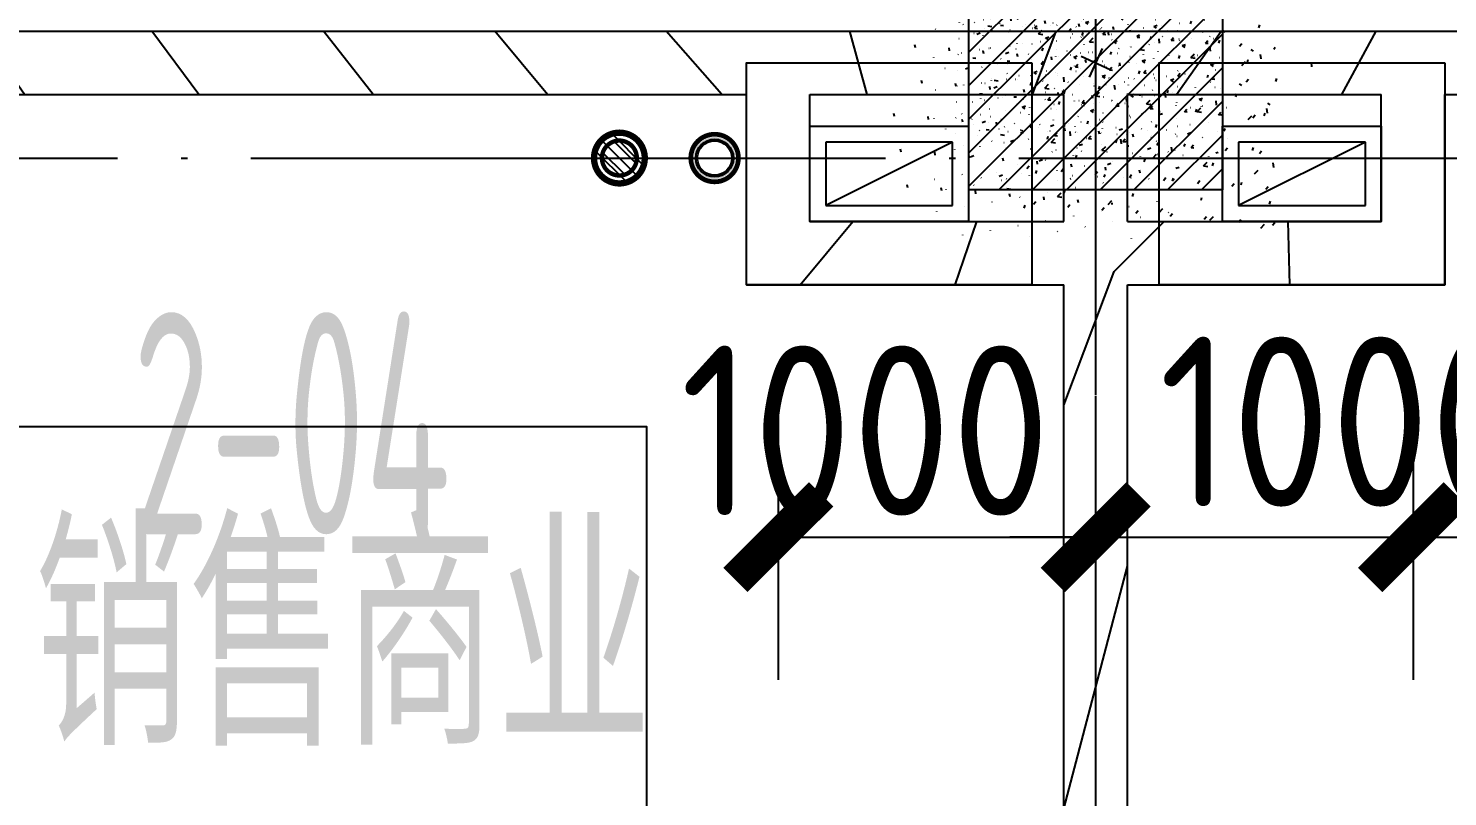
# Model space of a CAD drawing. Header units: inches. Extents: x 0 to 1813292486, y 0 to 3473589894.
# Drawn here: x 600444523 to 600448995, y 3473225405 to 3473227827 of the extents above; entities that cross this region are included whole.
import ezdxf
from ezdxf.enums import TextEntityAlignment as Align
from ezdxf.xclip import XClip

# ---------------------------------------------------------------- set-up
doc = ezdxf.new("R2010")
doc.units = ezdxf.units.IN
doc.header["$LTSCALE"] = 1000
doc.header["$MEASUREMENT"] = 0
doc.header["$XCLIPFRAME"] = 2
for name, pattern in [('AX-MALL-GIRD-200$0$DOTE', [2.4200000000000004, 2, -0.2, 0.02, -0.2]), ('AX-MALL-WALL-P02-QT$0$DOTE', [2.4200000000000004, 2, -0.2, 0.02, -0.2]), ('PX-MALL-P02-LG$0$CONTINOUS', [0])]:
    doc.linetypes.add(name, pattern=pattern)
for name, color, linetype in [('A-Anno-Note', 241, 'Continuous'), ('AX-MALL-DIM-P02$0$A-Anno-Dims', 3, 'Continuous'), ('AX-MALL-DIM-P02$0$A-Detl-Thin', 131, 'Continuous'), ('AX-MALL-GIRD-200$0$A-Grid', 222, 'AX-MALL-GIRD-200$0$DOTE'), ('AX-MALL-P02-200$0$A-Anno-Note', 241, 'Continuous'), ('AX-MALL-WALL-P02$0$A-Anno-Note', 241, 'Continuous'), ('AX-MALL-WALL-P02-QT$0$_T_S__T_ELEV_A-STRS', 7, 'Continuous'), ('AX-MALL-WALL-P02-QT$0$A-Detl-Patt', 8, 'Continuous'), ('AX-MALL-WALL-P02-QT$0$A-Detl-Thin', 131, 'Continuous'), ('AX-MALL-WALL-P02-QT$0$A-Wall', 2, 'Continuous'), ('AX-MALL-WALL-P02-QT$0$A-Wall-Patt', 13, 'Continuous'), ('AX-MALL-WALL-P02-QT$0$A-Wind', 4, 'Continuous'), ('AX-MALL-WORD-P02$0$A-Anno-Note', 241, 'Continuous'), ('AX-MALL-ZTKD-P02$0$A-Anno-Note', 241, 'Continuous'), ('MX-MALL-P02-LG$0$M-VT-DUCT-FLG', 40, 'Continuous'), ('MX-MALL-P02-LG$0$M-VT-DUCT-KED', 170, 'Continuous'), ('MX-MALL-P02-LG$0$M-VT-DUCT-SAD', 90, 'Continuous'), ('PX-MALL-P02-LG$0$P-Drain-Fldr', 4, 'Continuous'), ('PX-MALL-P02-LG$0$P-Drain-Fldr-ARCH', 161, 'Continuous'), ('PX-MALL-P02-LG$0$P-Drain-Fldr-W100', 4, 'Continuous'), ('PX-MALL-P02-LG$0$P-Drain-Fldr-W50', 4, 'Continuous'), ('PX-MALL-P02-LG$0$P-Pipe-Risr', 7, 'Continuous'), ('PX-MALL-P02-LG$0$P-Pipe-Risr-Arch', 6, 'Continuous'), ('PX-MALL-P02-LG$0$P-Pipe-Risr-W100', 6, 'Continuous'), ('PX-MALL-P02-LG$0$P-Pipe-Risr-W50', 6, 'Continuous'), ('PX-MALL-P02-LG$0$P-Sewr-Pipe', 123, 'PX-MALL-P02-LG$0$CONTINOUS'), ('SX-MALL-WALL-L-1F~2F$0$S-COLU', 30, 'Continuous'), ('SX-MALL-WALL-L-1F~2F$0$S-PATT-WALL', 83, 'Continuous'), ('SX-MALL-WALL-L-1F~2F$0$单形心', 4, 'Continuous')]:
    doc.layers.add(name, color=color, linetype=linetype)
doc.layers.add('MX-MALL-P02-LG$0$M-AUX-TO-ARCH', color=1, linetype='Continuous', plot=False)
doc.styles.add('AX-MALL-DIM-P02$0$_TCH_DIM_T3', font='gbenor.shx')
doc.styles.add('AX-MALL-WORD-P02$0$STANDARD', font='gbenor.shx', dxfattribs={"bigfont": 'gbcbig.shx'})
doc.styles.add('PX-MALL-P02-LG$0$jzfz', font='gbenor.shx', dxfattribs={"bigfont": 'gbcbig.shx'})
doc.dimstyles.new('AX-MALL-DIM-P02$0$_TCH_ARCH&&180', dxfattribs={"dimtxt": 535.5, "dimasz": 270, "dimexe": 450, "dimexo": 450, "dimgap": 137.25, "dimtad": 1, "dimdec": 0, "dimzin": 0, "dimdsep": 46, "dimtxsty": 'AX-MALL-DIM-P02$0$_TCH_DIM_T3', "dimblk": 'AX-MALL-DIM-P02$0$_ArchTick', "dimcen": 0.09, "dimclrt": 7, "dimazin": 2, "dimtfac": 1, "dimtdec": 0, "dimtix": 1, "dimtmove": 2, "dimatfit": 3, "dimfxl": 500, "dimtolj": 1, "dimtzin": 0, "dimarcsym": 0})
doc.dimstyles.new('AX-MALL-DIM-P02$0$_TCH_ARROW&&180', dxfattribs={"dimtxt": 535.5, "dimasz": 540, "dimexe": 450, "dimexo": 450, "dimgap": 137.25, "dimtad": 1, "dimdec": 0, "dimzin": 0, "dimdsep": 46, "dimtxsty": 'AX-MALL-DIM-P02$0$_TCH_DIM_T3', "dimcen": 0.09, "dimclrt": 7, "dimaunit": 1, "dimadec": 3, "dimazin": 2, "dimtfac": 1, "dimtdec": 0, "dimtix": 1, "dimtmove": 2, "dimatfit": 3, "dimfxl": 500, "dimtolj": 1, "dimtzin": 0, "dimarcsym": 0})
pattern_1 = [(45, (0, 359.0227), (-353.55353201463, 353.55353201463), [])]

# ---------------------------------------------------------------- blocks, each defined once
blk = doc.blocks.new('AX-MALL-WORD-P02')
at = {"layer": 'AX-MALL-WORD-P02$0$A-Anno-Note', "style": 'AX-MALL-WORD-P02$0$STANDARD', "width": 0.6}
blk.add_text('2-04', height=700, rotation=339.5681613092015, dxfattribs=at).set_placement((600261545.6498842, 3473132292.68206))
at = {"layer": 'AX-MALL-WORD-P02$0$A-Anno-Note', "style": 'AX-MALL-WORD-P02$0$STANDARD'}
blk.add_text('销售商业', height=675.177304964539, rotation=339.5681613092015, dxfattribs=at).set_placement((600261024.085778, 3473131777.673548))
blk = doc.blocks.new('AX-MALL-GIRD-200')
at = {"layer": 'AX-MALL-GIRD-200$0$A-Grid'}
for p, q in [((600291430.0010993, 3473203819.237178), (600252700.4621501, 3473099855.510097)), ((600223757.4145118, 3473147635.412487), (600581653.41861, 3473014308.649205))]:
    blk.add_line(p, q, dxfattribs=at)
blk = doc.blocks.new('AX-MALL-WALL-P02-QT$0$tj')
at = {"layer": 'AX-MALL-WALL-P02-QT$0$A-Detl-Patt'}
h = blk.add_hatch(dxfattribs=at)
h.set_pattern_fill('STEEL', color=256, scale=100.0000000000001, angle=50.43183869082386)
h.set_pattern_definition([(75.00000000004839, (-14278.19445574284, 156289.8254051208), (-153.3407249234246, 41.08752340989569), []), (75.00000000004839, (-14317.88195610046, 156358.5661673546), (-153.3407249234246, 41.08752340989569), [])])
edge = h.paths.add_edge_path()
edge.add_line((88101.273016572, 47666.64152574539), (87883.93542659283, 47459.84604215622))
edge.add_line((87883.93542659283, 47459.84604215622), (91571.54751467705, 43584.64122533798))
edge.add_arc((262949.389629302, 558937.705083496), 543101.4133620498, 251.6057364187558, 260.0288666978238)
edge.add_arc((172180.8466627672, -2862.146247219684), 27099.9982179492, 64.7128659603706, 96.9316049602786, ccw=False)
edge.add_arc((262948.9730309481, 558936.3205539446), 543099.9677998082, 261.6155114784545, 271.7251478115656)
edge.add_line((279298.9759148359, 16082.51663446426), (279298.9759315252, 16382.65274763107))
edge.add_arc((262948.9742454757, 558936.3204835369), 542799.9676941936, 261.62020364125146, 271.7261014454634, ccw=False)
edge.add_arc((172180.8456921196, -2862.14609140989), 27400.00151046549, 64.80631838577902, 96.83815911678944)
edge.add_arc((262949.394896181, 558937.7037490648), 542801.4137571028, 251.6136389015772, 260.02417327084333, ccw=False)
edge.add_line((91737.26096642017, 43845.69257831573), (88101.273016572, 47666.64152574539))
blk.add_lwpolyline([(88103.03003954887, 47737.33037519455), (87813.24658572674, 47461.60306501389), (91543.92713344097, 43541.13421487808, 0.03677856867194786), (168908.9495433569, 23989.2463850975, -0.1416543586965341), (183742.0972260237, 21592.70785188675, 0.04416604653312874), (279348.9759123325, 16034.00206041336), (279348.9759345055, 16434.18465709686, -0.04414427716130016), (183859.0483468771, 21979.79425859451, 0.1405450684183163), (168919.8474783897, 24393.46752309799, -0.03670519880877311), (91764.87840116024, 43889.20268630981), (88103.03007543087, 47737.33033752441)], format="xyb", dxfattribs=at)
blk.add_lwpolyline([(88101.273016572, 47666.64152574539), (87883.93542659283, 47459.84604215622), (91571.54751467705, 43584.64122533798, 0.0367693963449814), (168910.2986617088, 24039.77597379684, -0.1415142461245126), (183756.7420067787, 21641.08926153183, 0.04414024362697595), (279298.9759148359, 16082.51663446426), (279298.9759315252, 16382.65274763107, -0.04412389944666065), (183844.4648458958, 21931.40288829803, 0.1406825130026793), (168918.4574091434, 24342.94360637665, -0.03671436212623864), (91737.26096642017, 43845.69257831573)], format="xyb", close=True, dxfattribs=at)
blk = doc.blocks.new('SX-MALL-WALL-L-1F~2F$0$BANWANG_XINGXIN')
at = {"color": 0}
for points in [[(0.7071067811865476, 0.7071067811865475), (-0.7071067811865477, -0.7071067811865475)], [(-0.7071067811865475, 0.7071067811865476), (0.7071067811865474, -0.7071067811865477)]]:
    blk.add_lwpolyline(points, dxfattribs=at)
blk = doc.blocks.new('SX-MALL-WALL-L-1F~2F')
at = {"layer": 'SX-MALL-WALL-L-1F~2F$0$S-PATT-WALL'}
h = blk.add_hatch(dxfattribs=at)
h.set_pattern_fill('钢筋混凝土', color=256, scale=15, pattern_type=2)
h.set_pattern_definition([(24.56816131876918, (600332848.5159376, 3473133887.589986), (-31.18316060756021, 68.21004687377882), []), (29.56816131876925, (600332848.5159376, 3473133887.589986), (97.53445422577846, -46.37920049590846), [11.24999999999976, -123.7499999999981]), (334.5681613187692, (600332848.5159376, 3473133887.589986), (19.8843977583576, 112.9961142864107), [8.999999999999757, -98.99999999999805]), (80.01956131876923, (600332856.6438087, 3473133883.725054), (117.4189029535321, 66.61682170576017), [9.5610285, -105.1713168]), (25.75236131876918, (600332858.9887226, 3473133915.702631), (141.3476152674957, -79.15081590010527), [16.87499999999999, -185.6249999999999]), (76.20376131876925, (600332870.7676862, 3473133909.106722), (182.3878362713222, 87.98253900728308), [14.3415432, -157.75695]), (330.7523613187692, (600332858.9887226, 3473133915.702631), (182.3877676118969, 87.98268144025063), [13.5, -148.4999999999999]), (0.5681613187692685, (600332870.4268485, 3473133903.438077), (62.82047321120105, -87.84980446922418), [11.25, -123.75]), (305.5681613187692, (600332870.4268485, 3473133903.438077), (72.17288940056437, 89.18848105901375), [8.999999999999998, -98.99999999999999]), (51.01956131876926, (600332875.6618834, 3473133896.117257), (134.9933625470349, 1.33857134020591), [9.5610285, -105.1713168]), (17.06816131876921, (600332848.5159376, 3473133887.589986), (19.14085714793764, 46.1558949392409), [0.7499999999999999, -97.79999999999998, 0.7499999999999999, -100.5, 0.7499999999999999, -99.37499999999999]), (347.0681613187692, (600332848.5159376, 3473133887.589986), (57.63084699394109, 41.66442757030211), [0.7499999999999999, -57.29999999999999, 0.7499999999999999, -95.54999999999998, 0.7499999999999999, -37.87499999999999]), (307.0681613187692, (600332817.170339, 3473133899.267141), (73.85474001336533, -31.12342331039777), [0.7499999999999849, -37.49999999999903, 0.7499999999999849, -116.9999999999981, 0.7499999999999849, -155.2499999999961]), (297.0681613187692, (600332803.1140169, 3473133904.503534), (87.2164167648191, -16.46683781742514), [0.7499999999999999, -48.74999999999999, 0.7499999999999999, -77.69999999999997, 0.7499999999999999, -110.25])])
h.paths.add_polyline_path([(600264673.0995865, 3473133140.114002), (600265422.7701045, 3473132860.839739), (600265143.49584, 3473132111.169221), (600264393.8253235, 3473132390.443487)])
at = {"layer": 'SX-MALL-WALL-L-1F~2F$0$S-COLU'}
blk.add_lwpolyline([(600264673.0995865, 3473133140.114002), (600265422.7701045, 3473132860.839739), (600265143.49584, 3473132111.169221), (600264393.8253235, 3473132390.443487)], close=True, dxfattribs=at)
at = {"layer": 'SX-MALL-WALL-L-1F~2F$0$单形心', "xscale": 50, "yscale": 50, "zscale": 50}
blk.add_blockref('SX-MALL-WALL-L-1F~2F$0$BANWANG_XINGXIN', (600264908.2977139, 3473132625.641612), dxfattribs=at)
blk = doc.blocks.new('SX-MALL-WALL-L-2F~3F')
ref = blk.add_blockref('SX-MALL-WALL-L-1F~2F', (0, 0))
XClip(ref).set_block_clipping_path([(600349769.7341375, 3473074679.418533), (600357001.7302529, 3473071985.287766), (600356499.8725733, 3473070638.124951), (600359302.5086629, 3473069594.060767), (600362345.1765132, 3473077761.653201), (600381551.4312518, 3473070606.759726), (600391553.7259278, 3473066880.611454), (600387749.827644, 3473056669.608357), (600391632.1759799, 3473055223.319679), (600395635.5522461, 3473065969.791956), (600406982.2408491, 3473061742.817497), (600403058.8006672, 3473051210.921831), (600412723.2437257, 3473047610.6332), (600445093.3740637, 3473134503.466942), (600393055.2444371, 3473153889.197227), (600387463.4997383, 3473138878.984498), (600380158.3525343, 3473141600.366193), (600382830.751978, 3473148774.027779), (600388210.8522022, 3473146769.782572), (600390696.2253517, 3473153441.399696), (600277474.697425, 3473195619.741203), (600273446.9822528, 3473184807.934726), (600257129.111771, 3473190886.82031), (600241575.9633431, 3473149136.690594), (600258197.8999482, 3473142944.531458), (600255239.7303221, 3473135003.762026), (600263182.3271956, 3473132044.911624), (600260741.6763649, 3473125493.34496), (600269350.4970673, 3473122286.306632), (600271511.1407766, 3473128086.235537), (600286270.1853781, 3473122588.058336), (600284109.5416689, 3473116788.129431), (600282580.7823727, 3473112684.400902), (600291840.7574171, 3473109234.788475), (600290827.7957876, 3473106515.642598), (600293360.405141, 3473105572.171298), (600294731.2544166, 3473109252.0137), (600323175.4764534, 3473098655.706329), (600321336.3302773, 3473093718.790065), (600344750.773286, 3473084996.222976), (600341987.4689643, 3473077578.540671), (600344583.6790427, 3473076611.376234), (600346015.5062013, 3473080454.904757), (600351201.5612961, 3473078522.947055)])
blk = doc.blocks.new('SX-MALL-WALL-2F~3F')
blk.add_blockref('SX-MALL-WALL-L-2F~3F', (0, 0))
blk = doc.blocks.new('MX-MALL-P02-LG$0$YHJJ-P02')
at = {"layer": 'MX-MALL-P02-LG$0$M-AUX-TO-ARCH'}
for points in [[(-145959.7091137171, -48400.00103855133), (-145959.7091156244, -49100.00104188919), (-146859.7091170549, -49100.0010433197), (-146859.7091162205, -48400.00104141235)], [(-144659.1231826544, -48400.0000243187), (-144659.1231836081, -49100.00002717972), (-145559.1231845617, -49100.00002574921), (-145559.1231843233, -48400.00002670288)], [(-146159.7091151476, -48600.00103998184), (-146159.7091157436, -48900.0010433197), (-146659.7091151476, -48900.00104284286), (-146659.7091155052, -48600.00104284286)], [(-144859.1231839657, -48600.00002574921), (-144859.1231838465, -48900.00002336502), (-145359.1231843233, -48900.00002479553), (-145359.1231849194, -48600.00002670288)]]:
    blk.add_lwpolyline(points, close=True, dxfattribs=at)
at = {"layer": 'MX-MALL-P02-LG$0$M-VT-DUCT-FLG'}
for p, q in [((-146209.7091155083, -48650.00103759156), (-146609.7091155022, -48850.00103760375)), ((-144909.1231842072, -48650.00002335892), (-145309.123184201, -48850.00002337112))]:
    blk.add_line(p, q, dxfattribs=at)
at = {"layer": 'MX-MALL-P02-LG$0$M-VT-DUCT-KED'}
for p, q in [((-146209.7091155083, -48650.00103759156), (-146609.7091155083, -48650.00103760375)), ((-146609.7091155083, -48650.00103760375), (-146609.7091155022, -48850.00103760375)), ((-146209.7091155022, -48850.00103759156), (-146209.7091155083, -48650.00103759156)), ((-144909.1231842072, -48650.00002335892), (-145309.1231842072, -48650.00002337112)), ((-145309.1231842072, -48650.00002337112), (-145309.123184201, -48850.00002337112)), ((-144909.123184201, -48850.00002335892), (-144909.1231842072, -48650.00002335892)), ((-146609.7091155022, -48850.00103760375), (-146209.7091155022, -48850.00103759156)), ((-145309.123184201, -48850.00002337112), (-144909.123184201, -48850.00002335892))]:
    blk.add_line(p, q, dxfattribs=at)
blk = doc.blocks.new('MX-MALL-P02-LG')
at = {"layer": 'MX-MALL-P02-LG$0$M-VT-DUCT-SAD', "rotation": 339.5681613187875}
blk.add_blockref('MX-MALL-P02-LG$0$YHJJ-P02', (600418393.5374048, 3473127097.242905), dxfattribs=at)
blk = doc.blocks.new('AX-MALL-WALL-P02-QT')
at = {"layer": 'AX-MALL-WALL-P02-QT$0$A-Wall-Patt'}
h = blk.add_hatch(dxfattribs=at)
h.set_pattern_fill('普通砖', color=256, scale=200, style=0)
h.set_pattern_definition(pattern_1)
h.paths.add_polyline_path([(600259535.6590168, 3473134627.107207), (600259625.6948199, 3473134486.852682), (600263842.5914799, 3473132915.934939), (600263959.57315, 3473132943.498199), (600264006.1188608, 3473133068.443285), (600259601.8045715, 3473134709.179594)])
h = blk.add_hatch(dxfattribs=at)
h.set_pattern_fill('普通砖', color=256, scale=200, style=0)
h.set_pattern_definition(pattern_1)
h.paths.add_polyline_path([(600263959.57315, 3473132943.498199), (600264030.0091094, 3473132846.116373), (600264779.6796267, 3473132566.842107), (600264896.6612968, 3473132594.405367), (600264943.2070078, 3473132719.350453), (600264006.1188608, 3473133068.443285)])
h = blk.add_hatch(dxfattribs=at)
h.set_pattern_fill('普通砖', color=256, scale=200, style=0)
h.set_pattern_definition(pattern_1)
h.paths.add_polyline_path([(600263633.1357808, 3473132353.682051), (600263890.3719766, 3473132471.281114), (600264030.0091094, 3473132846.116373), (600263959.57315, 3473132943.498199), (600263842.5914799, 3473132915.934939)])
h = blk.add_hatch(dxfattribs=at)
h.set_pattern_fill('普通砖', color=256, scale=200, style=0)
h.set_pattern_definition(pattern_1)
h.paths.add_polyline_path([(600264896.6612968, 3473132594.405367), (600264967.0972562, 3473132497.023541), (600265716.7677735, 3473132217.749276), (600265833.7494437, 3473132245.312536), (600265880.2951546, 3473132370.257622), (600264943.2070078, 3473132719.350453)])
h = blk.add_hatch(dxfattribs=at)
h.set_pattern_fill('普通砖', color=256, scale=200, style=0)
h.set_pattern_definition(pattern_1)
h.paths.add_polyline_path([(600264698.8420255, 3473132063.388751), (600264827.4601234, 3473132122.188282), (600264967.0972562, 3473132497.023541), (600264896.661297, 3473132594.405367), (600264779.6796267, 3473132566.842107), (600264640.0424939, 3473132192.006848)])
h = blk.add_hatch(dxfattribs=at)
h.set_pattern_fill('普通砖', color=256, scale=200, style=0)
h.set_pattern_definition(pattern_1)
h.paths.add_polyline_path([(600263890.3719766, 3473132471.281114), (600263633.1357808, 3473132353.682051), (600264570.2239277, 3473132004.589219), (600264698.8420255, 3473132063.38875), (600264640.0424939, 3473132192.006848)])
h = blk.add_hatch(dxfattribs=at)
h.set_pattern_fill('普通砖', color=256, scale=200, style=0)
h.set_pattern_definition(pattern_1)
h.paths.add_polyline_path([(600265833.7494437, 3473132245.312536), (600265904.185403, 3473132147.930709), (600271526.714284, 3473130053.373719), (600271632.0595263, 3473130049.700708), (600271690.2416649, 3473130205.882065), (600265880.2951546, 3473132370.257622)])
h = blk.add_hatch(dxfattribs=at)
h.set_pattern_fill('普通砖', color=256, scale=200, style=0)
h.set_pattern_definition(pattern_1)
h.paths.add_polyline_path([(600265577.1306407, 3473131842.914017), (600265694.7297039, 3473131585.677821), (600265904.185403, 3473132147.930709), (600265833.7494437, 3473132245.312536), (600265716.7677735, 3473132217.749276)])
h = blk.add_hatch(dxfattribs=at)
h.set_pattern_fill('普通砖', color=256, scale=200, style=0)
h.set_pattern_definition(pattern_1)
h.paths.add_polyline_path([(600264698.8420255, 3473132063.388751), (600264757.641557, 3473131934.770653), (600265694.7297039, 3473131585.677821), (600265577.1306407, 3473131842.914017), (600264827.4601234, 3473132122.188282)])
h = blk.add_hatch(dxfattribs=at)
h.set_pattern_fill('普通砖', color=256, scale=200, style=0)
h.set_pattern_definition(pattern_1)
h.paths.add_polyline_path([(600263028.9784169, 3473127607.627443), (600263144.5426177, 3473127604.644799), (600264757.641557, 3473131934.770653), (600264698.8420255, 3473132063.38875), (600264570.2239277, 3473132004.589219), (600262977.496925, 3473127729.14882)])
at = {"layer": 'AX-MALL-WALL-P02-QT$0$_T_S__T_ELEV_A-STRS', "linetype": 'AX-MALL-WALL-P02-QT$0$DOTE', "const_width": 150}
blk.add_lwpolyline([(600234247.8536268, 3473153011.494684), (600262405.5662599, 3473142521.920496), (600259473.1864733, 3473134650.380063), (600277652.6965212, 3473127877.979127), (600276745.0551592, 3473125441.549947), (600276745.055159, 3473125441.549947), (600276046.8694955, 3473123567.373652), (600279607.804453, 3473122240.820894), (600279607.8044529, 3473122240.820893), (600286917.0919989, 3473119517.896807), (600286114.1784856, 3473117362.594068), (600305090.2134603, 3473110293.464231), (600303222.5668081, 3473105280.042639), (600316013.8200127, 3473100514.925489), (600314879.2683095, 3473097469.389009), (600322235.4102613, 3473094729.010282), (600324225.2394023, 3473100070.412719), (600344138.3625215, 3473092652.190045), (600342323.0797966, 3473087779.331682), (600442122.9674294, 3473050600.945104)], dxfattribs=at)
at = {"layer": 'AX-MALL-WALL-P02-QT$0$A-Wall'}
for p, q in [((600259601.8045715, 3473134709.179594), (600264006.1188608, 3473133068.443285)), ((600259625.6948199, 3473134486.852682), (600263842.5914799, 3473132915.934939)), ((600264006.1188608, 3473133068.443285), (600264943.2070078, 3473132719.350453)), ((600263633.1357808, 3473132353.682051), (600263842.5914799, 3473132915.934939)), ((600263890.3719766, 3473132471.281114), (600264030.0091094, 3473132846.116373)), ((600264030.0091094, 3473132846.116373), (600264779.6796267, 3473132566.842107)), ((600264943.2070078, 3473132719.350453), (600265880.2951546, 3473132370.257622)), ((600264640.0424939, 3473132192.006848), (600264779.6796267, 3473132566.842107)), ((600264827.4601234, 3473132122.188282), (600264967.0972562, 3473132497.023541)), ((600264967.0972562, 3473132497.023541), (600265716.7677735, 3473132217.749276)), ((600263890.3719766, 3473132471.281114), (600264640.0424939, 3473132192.006848)), ((600263633.1357808, 3473132353.682051), (600264570.2239277, 3473132004.589219)), ((600265880.2951546, 3473132370.257622), (600271690.2416649, 3473130205.882065)), ((600265577.1306407, 3473131842.914017), (600265716.7677735, 3473132217.749276)), ((600265694.7297039, 3473131585.677821), (600265904.185403, 3473132147.930709)), ((600265904.185403, 3473132147.930709), (600271526.714284, 3473130053.373719)), ((600264827.4601234, 3473132122.188282), (600265577.1306407, 3473131842.914017)), ((600262977.496925, 3473127729.14882), (600264570.2239277, 3473132004.589219)), ((600263144.5426177, 3473127604.644799), (600264757.641557, 3473131934.770653)), ((600264757.641557, 3473131934.770653), (600265694.7297039, 3473131585.677821))]:
    blk.add_line(p, q, dxfattribs=at)
at = {"layer": 'AX-MALL-WALL-P02-QT$0$A-Detl-Thin'}
for name in ['MX-MALL-P02-LG', 'SX-MALL-WALL-2F~3F']:
    blk.add_blockref(name, (0, 0), dxfattribs=at)
at = {"layer": 'AX-MALL-WALL-P02-QT$0$A-Detl-Thin', "rotation": 339.5681613091762}
blk.add_blockref('AX-MALL-WALL-P02-QT$0$tj', (600144118.6961328, 3473128496.287411), dxfattribs=at)
at = {"layer": 'AX-MALL-WALL-P02-QT$0$A-Wind'}
blk.add_blockref('AX-MALL-GIRD-200', (0, 0), dxfattribs=at)
blk = doc.blocks.new('AX-MALL-WALL-P02')
at = {"layer": 'AX-MALL-WALL-P02$0$A-Anno-Note'}
blk.add_blockref('AX-MALL-WORD-P02', (0, 0), dxfattribs=at)
blk.add_blockref('AX-MALL-WALL-P02-QT', (0, 0), dxfattribs=at)
blk = doc.blocks.new('PX-MALL-P02-LG$0$A$C5A9C1854')
at = {"layer": 'PX-MALL-P02-LG$0$P-Drain-Fldr-W50', "ltscale": 0.7}
for p, q in [((52.36634142632829, -16.81565596791916), (-16.81565596786095, 52.36634142627008)), ((16.81565596797736, -52.36634142627008), (-52.36634142621187, 16.81565596791916)), ((38.89087296527578, -38.89087296521757), (-38.89087296527578, 38.89087296521757))]:
    blk.add_line(p, q, dxfattribs=at)
at = {"layer": 'PX-MALL-P02-LG$0$P-Drain-Fldr-W50', "ltscale": 0.7, "const_width": 13.75}
blk.add_lwpolyline([(-54.99999999994179, 0, 1), (55.00000000005821, 0, 1)], format="xyb", close=True, dxfattribs=at)
blk = doc.blocks.new('PX-MALL-P02-LG$0$A$C7D2520B3')
at = {"layer": 'PX-MALL-P02-LG$0$P-Drain-Fldr', "ltscale": 0.7}
for p, q in [((58.33630944791366, -58.33630944788456), (-58.33630944791366, 58.33630944788456)), ((78.54951213949244, -25.22348395187873), (-25.22348395179142, 78.54951213940512)), ((25.22348395196605, -78.54951213940512), (-78.54951213931781, 25.22348395187873))]:
    blk.add_line(p, q, dxfattribs=at)
at = {"layer": 'PX-MALL-P02-LG$0$P-Drain-Fldr', "ltscale": 0.7, "const_width": 20}
blk.add_lwpolyline([(5.820766091346741e-11, -80, 1), (5.820766091346741e-11, 80, 1)], format="xyb", close=True, dxfattribs=at)
blk = doc.blocks.new('PX-MALL-P02-LG$0$A$C2257314B')
at = {"layer": 'PX-MALL-P02-LG$0$P-Drain-Fldr-ARCH', "ltscale": 0.7}
for p, q in [((52.36634142632829, -16.81565596791916), (-16.81565596786095, 52.36634142627008)), ((16.81565596797736, -52.36634142627008), (-52.36634142621187, 16.81565596791916)), ((38.89087296527578, -38.89087296521757), (-38.89087296527578, 38.89087296521757))]:
    blk.add_line(p, q, dxfattribs=at)
for start, end in [(0, 180), (180, 0)]:
    blk.add_arc((5.820766091346741e-11, -1.77635683940025e-15), 55, start, end, dxfattribs=at)
blk = doc.blocks.new('PX-MALL-P02-LG$0$P-Drain-Fldr')
blk.add_blockref('PX-MALL-P02-LG$0$A$C2257314B', (0, 0))
at = {"layer": 'PX-MALL-P02-LG$0$P-Drain-Fldr-W100'}
blk.add_blockref('PX-MALL-P02-LG$0$A$C7D2520B3', (0, 0), dxfattribs=at)
at = {"layer": 'PX-MALL-P02-LG$0$P-Drain-Fldr-W50'}
blk.add_blockref('PX-MALL-P02-LG$0$A$C5A9C1854', (0, 0), dxfattribs=at)
blk = doc.blocks.new('PX-MALL-P02-LG$0$P-Risr')
at = {"layer": 'PX-MALL-P02-LG$0$P-Pipe-Risr-W50'}
h = blk.add_hatch(color=0, dxfattribs=at)
edge = h.paths.add_edge_path()
edge.add_ellipse((0, 0), major_axis=(47.05795628796547, 47.05795628796547), ratio=0.9999999999999695, start_angle=225.0000000000009, end_angle=405.0000000000009, ccw=False)
edge.add_ellipse((0, 0), major_axis=(47.05795628796764, 47.05795628796764), ratio=0.9999999999998785, start_angle=133.9675974886221, end_angle=225.0000000000035, ccw=False)
edge.add_line((-66.53919663240958, 1.199087783927098), (-54.4367953546693, 1.199087783927098))
edge.add_ellipse((0, 0), major_axis=(-38.50196423560672, 38.50196423560672), ratio=0.9999999999999859, start_angle=43.73814098242129, end_angle=134.9999999999996)
edge.add_ellipse((0, 0), major_axis=(38.50196423561096, 38.50196423561096), ratio=0.9999999999998216, start_angle=225.0000000000051, end_angle=405.0000000000051)
edge.add_ellipse((0, 0), major_axis=(38.50196423560679, 38.50196423560679), ratio=0.9999999999999831, start_angle=45.00000000000048, end_angle=133.7381409824204)
edge.add_line((-54.43679535467527, 1.199087783927098), (-66.53919663241555, 1.199087783927098))
edge.add_ellipse((0, 0), major_axis=(-47.05795628796762, 47.05795628796762), ratio=0.9999999999998742, start_angle=-45.00000000000358, end_angle=43.967597488629224, ccw=False)
at = {"layer": 'PX-MALL-P02-LG$0$P-Pipe-Risr-Arch', "ltscale": 0.7}
blk.add_circle((0, 0), 59.29000000000001, dxfattribs=at)
at = {"layer": 'PX-MALL-P02-LG$0$P-Pipe-Risr-W100', "color": 0, "const_width": 15}
blk.add_lwpolyline([(-75, 0, 1), (75, 0, 1)], format="xyb", close=True, dxfattribs=at)
at = {"layer": 'PX-MALL-P02-LG$0$P-Pipe-Risr-W50'}
blk.add_circle((0, 0), 54.45000000000001, dxfattribs=at)
at = {"layer": 'PX-MALL-P02-LG$0$P-Pipe-Risr', "style": 'PX-MALL-P02-LG$0$jzfz', "width": 0.6, "flags": 1}
for tag, p in [('SYS-MARK', (0.3310501334344735, -45.65933377496549)), ('RANGE', (0.3337570973526454, -45.67887874227017))]:
    blk.add_attdef(tag, text='', height=0.015625, dxfattribs=at).set_placement(p, align=Align.MIDDLE)
blk = doc.blocks.new('PX-MALL-P02-LG')
at = {"layer": 'PX-MALL-P02-LG$0$P-Drain-Fldr', "rotation": 339.5681613098035}
blk.add_blockref('PX-MALL-P02-LG$0$P-Drain-Fldr', (600263397.3882239, 3473132868.358004), dxfattribs=at)
at = {"layer": 'PX-MALL-P02-LG$0$P-Sewr-Pipe', "ltscale": 0.7, "rotation": 249.5681613098035}
blk.add_blockref('PX-MALL-P02-LG$0$P-Risr', (600263678.5146682, 3473132763.630154), dxfattribs=at)
blk = doc.blocks.new('AX-MALL-ZTKD-P02')
at = {"layer": 'AX-MALL-ZTKD-P02$0$A-Anno-Note'}
blk.add_blockref('AX-MALL-GIRD-200', (0, 0), dxfattribs=at)
blk = doc.blocks.new('AX-MALL-DIM-P02$0$_ArchTick')
at = {"color": 0, "linetype": 'ByBlock', "const_width": 0.4}
blk.add_lwpolyline([(-0.5, -0.5), (0.5, 0.5)], dxfattribs=at)
blk = doc.blocks.new('*D555')
at = {"layer": 'AX-MALL-DIM-P02$0$A-Anno-Dims', "color": 0, "lineweight": -2, "transparency": 16777216}
for p, q in [((600261195.7805105, 3473133688.522597), (600261751.1698908, 3473133481.623756)), ((600260542.1227355, 3473131525.17064), (600261329.4802246, 3473133638.715531)), ((600260408.4230214, 3473131574.977706), (600260963.8124017, 3473131368.078866))]:
    blk.add_line(p, q, dxfattribs=at)
at = {"layer": 'AX-MALL-DIM-P02$0$A-Anno-Dims', "color": 0, "lineweight": -2, "transparency": 16777216, "xscale": 270, "yscale": 270, "zscale": 270}
for p, rotation in [((600261329.4802246, 3473133638.715531), 69.56816131980706), ((600260542.1227355, 3473131525.17064), 249.5681613198071)]:
    blk.add_blockref('AX-MALL-DIM-P02$0$_ArchTick', p, dxfattribs=dict(at, rotation=rotation))
at = {"layer": 'AX-MALL-DIM-P02$0$A-Anno-Dims', "color": 7, "transparency": 16777216, "insert": (600260556.2807803, 3473132723.325682), "char_height": 535.5, "attachment_point": 5, "rotation": 69.56816131980706, "style": 'AX-MALL-DIM-P02$0$_TCH_DIM_T3'}
blk.add_mtext('\\A1;2255', dxfattribs=at)
blk = doc.blocks.new('*D557')
at = {"layer": 'AX-MALL-DIM-P02$0$A-Anno-Dims', "color": 0, "lineweight": -2, "transparency": 16777216}
for start, end in [(97.60160345211635, 128.5848824386796), (159.5681614252429, 232.7809131595177), (263.764192146081, 294.7474711326443)]:
    blk.add_arc((600259986.7333558, 3473131732.069483), 1010.865827293349, start, end, dxfattribs=at)
at = {"layer": 'AX-MALL-DIM-P02$0$A-Anno-Dims', "color": 0, "transparency": 16777216}
for points in [[(600259429.165375, 3473132469.444813), (600259283.4011421, 3473132575.051576), (600259039.4629703, 3473132084.955495)], [(600259843.6151955, 3473130643.578691), (600259910.2497218, 3473130810.790652), (600259375.2965753, 3473130927.088251)]]:
    blk.add_solid(points, dxfattribs=at)
at = {"layer": 'AX-MALL-DIM-P02$0$A-Anno-Dims', "color": 7, "transparency": 16777216, "insert": (600259677.7287877, 3473131325.252482), "char_height": 535.5, "attachment_point": 5, "rotation": 322.78091301086874, "style": 'AX-MALL-DIM-P02$0$_TCH_DIM_T3'}
blk.add_mtext('\\A1;73°12\'46"', dxfattribs=at)
blk = doc.blocks.new('*D558')
at = {"layer": 'AX-MALL-DIM-P02$0$A-Anno-Dims', "color": 0, "lineweight": -2, "transparency": 16777216}
for p, q in [((600263604.6621042, 3473131990.791916), (600263292.1800922, 3473131151.980109)), ((600264541.750251, 3473131641.699084), (600264229.268239, 3473130802.887277)), ((600263449.2718667, 3473131573.669775), (600264386.3600135, 3473131224.576943))]:
    blk.add_line(p, q, dxfattribs=at)
at = {"layer": 'AX-MALL-DIM-P02$0$A-Anno-Dims', "color": 0, "lineweight": -2, "transparency": 16777216, "xscale": 270, "yscale": 270, "zscale": 270}
for p, rotation in [((600263449.2718667, 3473131573.669775), 159.5681612880761), ((600264386.3600135, 3473131224.576943), 339.5681612880762)]:
    blk.add_blockref('AX-MALL-DIM-P02$0$_ArchTick', p, dxfattribs=dict(at, rotation=rotation))
at = {"layer": 'AX-MALL-DIM-P02$0$A-Anno-Dims', "color": 7, "transparency": 16777216, "insert": (600263823.9943209, 3473131792.644941), "char_height": 535.5, "attachment_point": 5, "rotation": 339.56816128807617, "style": 'AX-MALL-DIM-P02$0$_TCH_DIM_T3'}
blk.add_mtext('\\A1;1000', dxfattribs=at)
blk = doc.blocks.new('*D559')
at = {"layer": 'AX-MALL-DIM-P02$0$A-Anno-Dims', "color": 0, "lineweight": -2, "transparency": 16777216}
for p, q in [((600264541.7502509, 3473131641.699084), (600264229.2682391, 3473130802.887277)), ((600264386.3600136, 3473131224.576943), (600264133.346214, 3473131318.832008)), ((600265478.8383975, 3473131292.606252), (600265166.3563857, 3473130453.794445)), ((600264386.3600136, 3473131224.576943), (600265323.4481602, 3473130875.484111)), ((600265323.4481602, 3473130875.484111), (600265576.4619597, 3473130781.229046))]:
    blk.add_line(p, q, dxfattribs=at)
at = {"layer": 'AX-MALL-DIM-P02$0$A-Anno-Dims', "color": 0, "lineweight": -2, "transparency": 16777216, "xscale": 270, "yscale": 270, "zscale": 270}
for p, rotation in [((600264386.3600136, 3473131224.576943), 339.568161280923), ((600265323.4481602, 3473130875.484111), 159.568161280923)]:
    blk.add_blockref('AX-MALL-DIM-P02$0$_ArchTick', p, dxfattribs=dict(at, rotation=rotation))
at = {"layer": 'AX-MALL-DIM-P02$0$A-Anno-Dims', "color": 7, "transparency": 16777216, "insert": (600265247.0235215, 3473131292.617033), "char_height": 535.5, "attachment_point": 5, "rotation": 339.568161280923, "style": 'AX-MALL-DIM-P02$0$_TCH_DIM_T3'}
blk.add_mtext('\\A1;1000', dxfattribs=at)
blk = doc.blocks.new('*D561')
at = {"layer": 'AX-MALL-DIM-P02$0$A-Anno-Dims', "color": 0, "lineweight": -2, "transparency": 16777216}
for p, q in [((600266267.0755252, 3473132119.457006), (600267613.6182427, 3473131617.830336)), ((600266162.3476857, 3473131838.330586), (600267508.8904033, 3473131336.703917)), ((600267087.2007368, 3473131493.79569), (600267191.9285762, 3473131774.922109))]:
    blk.add_line(p, q, dxfattribs=at)
at = {"layer": 'AX-MALL-DIM-P02$0$A-Anno-Dims', "color": 0, "lineweight": -2, "transparency": 16777216, "xscale": 270, "yscale": 270, "zscale": 270}
for p, rotation in [((600267191.9285762, 3473131774.922109), 69.56816147252162), ((600267087.2007368, 3473131493.79569), 249.5681614725216)]:
    blk.add_blockref('AX-MALL-DIM-P02$0$_ArchTick', p, dxfattribs=dict(at, rotation=rotation))
at = {"layer": 'AX-MALL-DIM-P02$0$A-Anno-Dims', "color": 7, "transparency": 16777216, "insert": (600267010.5109191, 3473132520.670099), "char_height": 535.5, "attachment_point": 5, "rotation": 69.56816147252161, "style": 'AX-MALL-DIM-P02$0$_TCH_DIM_T3'}
blk.add_mtext('\\A1;300', dxfattribs=at)
blk = doc.blocks.new('AX-MALL-DIM-P02')
at = {"layer": 'AX-MALL-DIM-P02$0$A-Detl-Thin'}
blk.add_blockref('AX-MALL-ZTKD-P02', (-2.384185791015625e-06, 9.5367431640625e-07), dxfattribs=at)
at = {"layer": 'AX-MALL-DIM-P02$0$A-Anno-Dims'}
dim = blk.add_aligned_dim(p1=(600259986.7333554, 3473131732.069481), p2=(600260774.0908446, 3473133845.614372), distance=-592.6757070777101, dimstyle='AX-MALL-DIM-P02$0$_TCH_ARCH&&180', dxfattribs=at)
dim.commit()
dim.dimension.update_dxf_attribs({"geometry": '*D555', "text_midpoint": (600260556.2807803, 3473132723.325682)})
for base, p1, p2, angle, picture, middle in [((600267191.9285762, 3473131774.922109), (600265740.6580194, 3473131995.422359), (600265845.3858589, 3473132276.548779), 69.56816150431322, '*D561', (600267010.5109191, 3473132520.670099)), ((600264386.3600135, 3473131224.576943), (600263761.7538785, 3473132412.481582), (600264698.8420253, 3473132063.38875), 339.5681612880761, '*D558', (600263823.9943209, 3473131792.644941)), ((600265323.4481602, 3473130875.484111), (600264698.8420254, 3473132063.38875), (600265635.9301718, 3473131714.295918), 339.56816128092305, '*D559', (600265247.0235215, 3473131292.617033))]:
    dim = blk.add_linear_dim(base=base, p1=p1, p2=p2, angle=angle, dimstyle='AX-MALL-DIM-P02$0$_TCH_ARCH&&180', dxfattribs=at)
    dim.commit()
    dim.dimension.update_dxf_attribs({"geometry": picture, "text_midpoint": middle, "dimtype": 129})
dim = blk.add_angular_dim_3p(base=(600258978.2961109, 3473131662.040603), center=(600259986.7333559, 3473131732.069483), p1=(600259039.46297, 3473132084.955495), p2=(600259375.2965752, 3473130927.08825), dimstyle='AX-MALL-DIM-P02$0$_TCH_ARROW&&180', dxfattribs=at)
dim.commit()
dim.dimension.update_dxf_attribs({"geometry": '*D557', "text_midpoint": (600259677.7287877, 3473131325.252482), "dimtype": 133})
blk = doc.blocks.new('AX-MALL-P02-200')
at = {"layer": 'AX-MALL-P02-200$0$A-Anno-Note'}
blk.add_blockref('AX-MALL-WALL-P02', (0, 0), dxfattribs=at)
for name in ['AX-MALL-DIM-P02', 'PX-MALL-P02-LG']:
    blk.add_blockref(name, (0, 0), dxfattribs=at)

msp = doc.modelspace()

# ---------------------------------------------------------------- block references
at = {"layer": 'A-Anno-Note', "rotation": 20.43183869077545}
msp.add_blockref('AX-MALL-P02-200', (1250392458.527329, 9048125.682563305), dxfattribs=at)

doc.saveas('drawing.dxf')
